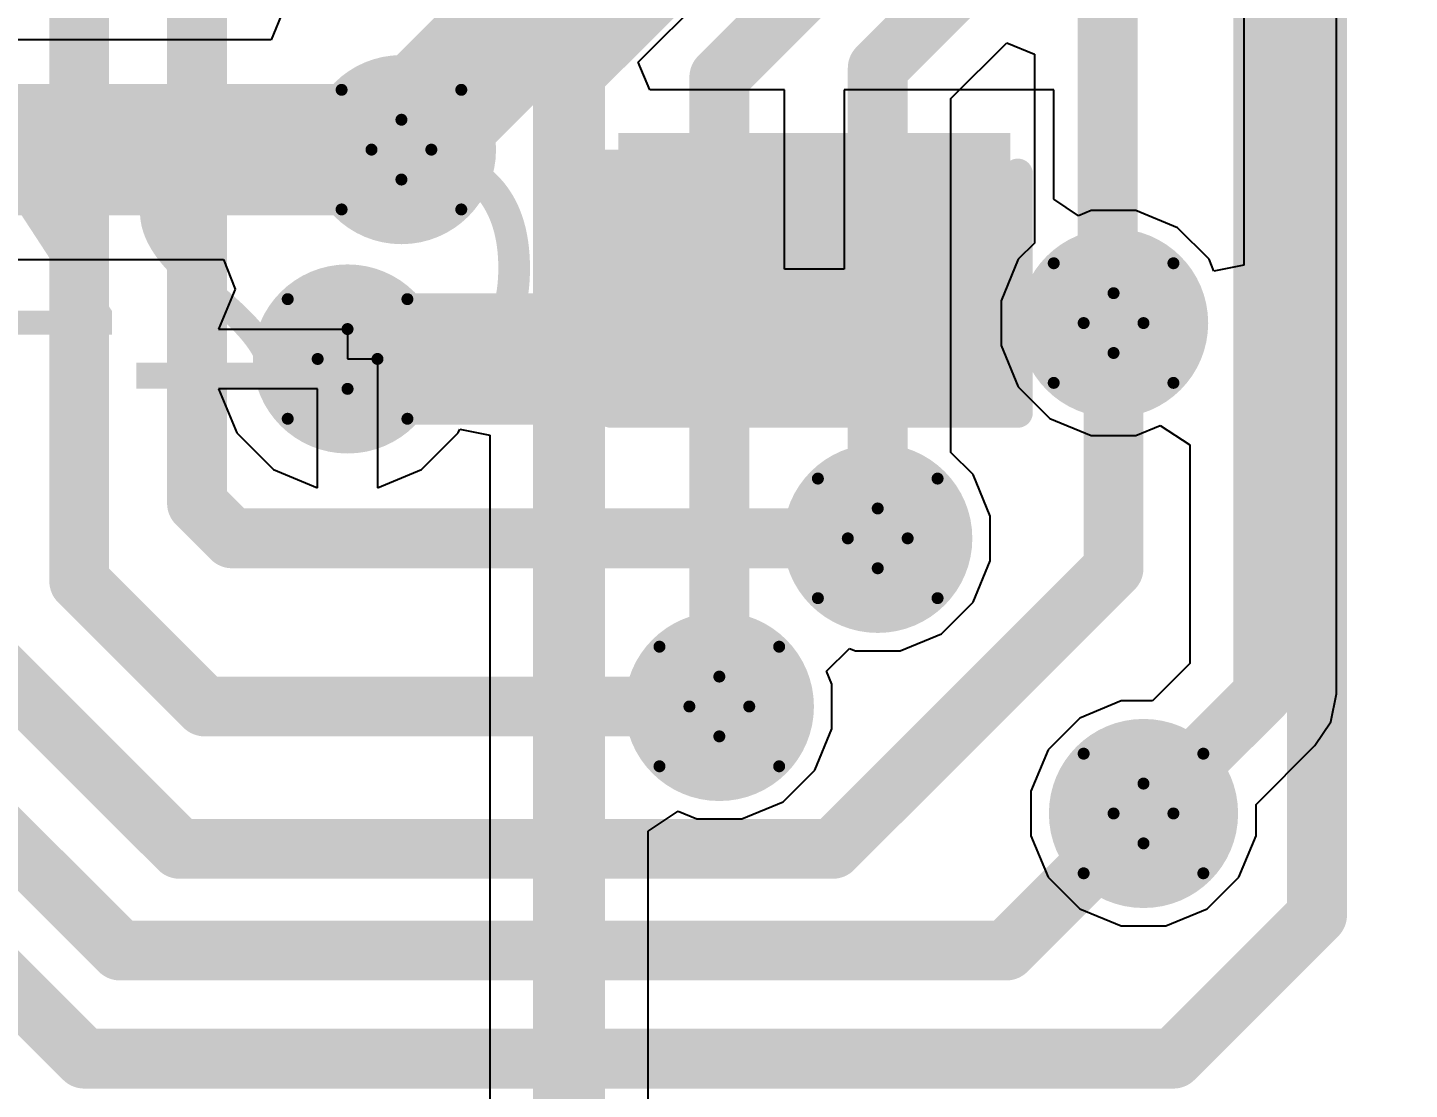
# Model space of a CAD drawing. Header units: inches. Extents: x -48 to 200, y -49 to 27.
# Drawn here: x 2.5975 to 2.8284, y 0.4799 to 0.6574 of the extents above; entities that cross this region are included whole.
import ezdxf

# ---------------------------------------------------------------- set-up
doc = ezdxf.new("R2010")
doc.units = ezdxf.units.IN
doc.header["$MEASUREMENT"] = 0
for name, color, linetype in [('Bottom Layer', 5, 'Continuous'), ('Bottom Overlay', 54, 'Continuous'), ('Bottom Paste', 16, 'Continuous'), ('Bottom Solder', 6, 'Continuous'), ('Drill Drawing', 1, 'Continuous'), ('Top Layer', 1, 'Continuous'), ('Top Solder', 216, 'Continuous'), ('Via Holes', 16, 'Continuous')]:
    doc.layers.add(name, color=color, linetype=linetype)
doc.styles.add('Arial', font='', dxfattribs={"height": 0.2})
doc.styles.get('Arial').set_extended_font_data('Arial')

# ---------------------------------------------------------------- blocks, each defined once
blk = doc.blocks.new('CAP_0805_B_54')
at = {"layer": 'Bottom Layer'}
for points in [[(-0.06, 0.03), (-0.02, 0.03), (-0.02, -0.03), (-0.06, -0.03)], [(0.02, 0.03), (0.06, 0.03), (0.06, -0.03), (0.02, -0.03)]]:
    blk.add_hatch(color=5, dxfattribs=at).paths.add_polyline_path(points)
at = {"layer": 'Bottom Paste'}
for points in [[(-0.06, 0.03), (-0.02, 0.03), (-0.02, -0.03), (-0.06, -0.03)], [(0.02, 0.03), (0.06, 0.03), (0.06, -0.03), (0.02, -0.03)]]:
    blk.add_hatch(color=16, dxfattribs=at).paths.add_polyline_path(points)
at = {"layer": 'Bottom Solder'}
for points in [[(-0.06276, 0.03276), (-0.01724, 0.03276), (-0.01724, -0.03276), (-0.06276, -0.03276)], [(0.01724, 0.03276), (0.06276, 0.03276), (0.06276, -0.03276), (0.01724, -0.03276)]]:
    blk.add_hatch(color=6, dxfattribs=at).paths.add_polyline_path(points)
at = {"layer": 'Bottom Overlay'}
for points in [[(-0.064, 0.034, 0.005, 0.005, 0), (-0.024, 0.034, 0.005, 0.005, 0)], [(-0.064, 0.034, 0.005, 0.005, 0), (-0.064, -0.034, 0.005, 0.005, 0)], [(0.024, 0.034, 0.005, 0.005, 0), (0.064, 0.034, 0.005, 0.005, 0)], [(0.064, 0.034, 0.005, 0.005, 0), (0.064, -0.034, 0.005, 0.005, 0)], [(-0.064, -0.034, 0.005, 0.005, 0), (-0.024, -0.034, 0.005, 0.005, 0)], [(0.024, -0.034, 0.005, 0.005, 0), (0.064, -0.034, 0.005, 0.005, 0)]]:
    blk.add_lwpolyline(points, format="xyseb", dxfattribs=at)
for points in [[(-0.06525, 0.034, 0.0025, 0.0025, 1), (-0.06275, 0.034, 0.0025, 0.0025, 1)], [(-0.06525, 0.034, 0.0025, 0.0025, 1), (-0.06275, 0.034, 0.0025, 0.0025, 1)], [(-0.02525, 0.034, 0.0025, 0.0025, 1), (-0.02275, 0.034, 0.0025, 0.0025, 1)], [(0.02275, 0.034, 0.0025, 0.0025, 1), (0.02525, 0.034, 0.0025, 0.0025, 1)], [(0.06275, 0.034, 0.0025, 0.0025, 1), (0.06525, 0.034, 0.0025, 0.0025, 1)], [(0.06275, 0.034, 0.0025, 0.0025, 1), (0.06525, 0.034, 0.0025, 0.0025, 1)], [(-0.06525, -0.034, 0.0025, 0.0025, 1), (-0.06275, -0.034, 0.0025, 0.0025, 1)], [(-0.06525, -0.034, 0.0025, 0.0025, 1), (-0.06275, -0.034, 0.0025, 0.0025, 1)], [(-0.02525, -0.034, 0.0025, 0.0025, 1), (-0.02275, -0.034, 0.0025, 0.0025, 1)], [(0.02275, -0.034, 0.0025, 0.0025, 1), (0.02525, -0.034, 0.0025, 0.0025, 1)], [(0.06275, -0.034, 0.0025, 0.0025, 1), (0.06525, -0.034, 0.0025, 0.0025, 1)], [(0.06275, -0.034, 0.0025, 0.0025, 1), (0.06525, -0.034, 0.0025, 0.0025, 1)]]:
    blk.add_lwpolyline(points, format="xyseb", close=True, dxfattribs=at)

msp = doc.modelspace()

# ---------------------------------------------------------------- hatches: boundary and pattern name
at = {"layer": 'Bottom Layer'}
h = msp.add_hatch(color=5, dxfattribs=at)
edge = h.paths.add_edge_path()
edge.add_arc((2.66, 0.637), 0.01181, 0, 360)
msp.add_hatch(color=5, dxfattribs=at).paths.add_polyline_path([(2.689, 0.591), (2.75, 0.591), (2.75, 0.637), (2.689, 0.637)])
h = msp.add_hatch(color=5, dxfattribs=at)
edge = h.paths.add_edge_path()
edge.add_arc((2.779, 0.608), 0.01181, 0, 360)
h = msp.add_hatch(color=5, dxfattribs=at)
edge = h.paths.add_edge_path()
edge.add_arc((2.651, 0.602), 0.01181, 0, 360)
h = msp.add_hatch(color=5, dxfattribs=at)
edge = h.paths.add_edge_path()
edge.add_arc((2.73959, 0.572), 0.01181, 0, 360)
h = msp.add_hatch(color=5, dxfattribs=at)
edge = h.paths.add_edge_path()
edge.add_arc((2.71312, 0.54389), 0.01181, 0, 360)
h = msp.add_hatch(color=5, dxfattribs=at)
edge = h.paths.add_edge_path()
edge.add_arc((2.784, 0.526), 0.01181, 0, 360)
at = {"layer": 'Bottom Solder'}
h = msp.add_hatch(color=6, dxfattribs=at)
edge = h.paths.add_edge_path()
edge.add_arc((2.66, 0.637), 0.01581, 0, 360)
h = msp.add_hatch(color=6, dxfattribs=at)
edge = h.paths.add_edge_path()
edge.add_arc((2.779, 0.608), 0.01581, 0, 360)
h = msp.add_hatch(color=6, dxfattribs=at)
edge = h.paths.add_edge_path()
edge.add_arc((2.651, 0.602), 0.01581, 0, 360)
h = msp.add_hatch(color=6, dxfattribs=at)
edge = h.paths.add_edge_path()
edge.add_arc((2.73959, 0.572), 0.01581, 0, 360)
h = msp.add_hatch(color=6, dxfattribs=at)
edge = h.paths.add_edge_path()
edge.add_arc((2.71312, 0.54389), 0.01581, 0, 360)
h = msp.add_hatch(color=6, dxfattribs=at)
edge = h.paths.add_edge_path()
edge.add_arc((2.784, 0.526), 0.01581, 0, 360)
at = {"layer": 'Top Layer'}
h = msp.add_hatch(color=1, dxfattribs=at)
edge = h.paths.add_edge_path()
edge.add_arc((2.66, 0.637), 0.01181, 0, 360)
h = msp.add_hatch(color=1, dxfattribs=at)
edge = h.paths.add_edge_path()
edge.add_arc((2.779, 0.608), 0.01181, 0, 360)
h = msp.add_hatch(color=1, dxfattribs=at)
edge = h.paths.add_edge_path()
edge.add_arc((2.651, 0.602), 0.01181, 0, 360)
h = msp.add_hatch(color=1, dxfattribs=at)
edge = h.paths.add_edge_path()
edge.add_arc((2.73959, 0.572), 0.01181, 0, 360)
h = msp.add_hatch(color=1, dxfattribs=at)
edge = h.paths.add_edge_path()
edge.add_arc((2.71312, 0.54389), 0.01181, 0, 360)
h = msp.add_hatch(color=1, dxfattribs=at)
edge = h.paths.add_edge_path()
edge.add_arc((2.784, 0.526), 0.01181, 0, 360)
at = {"layer": 'Top Solder'}
h = msp.add_hatch(color=216, dxfattribs=at)
edge = h.paths.add_edge_path()
edge.add_arc((2.66, 0.637), 0.01581, 0, 360)
h = msp.add_hatch(color=216, dxfattribs=at)
edge = h.paths.add_edge_path()
edge.add_arc((2.779, 0.608), 0.01581, 0, 360)
h = msp.add_hatch(color=216, dxfattribs=at)
edge = h.paths.add_edge_path()
edge.add_arc((2.651, 0.602), 0.01581, 0, 360)
h = msp.add_hatch(color=216, dxfattribs=at)
edge = h.paths.add_edge_path()
edge.add_arc((2.73959, 0.572), 0.01581, 0, 360)
h = msp.add_hatch(color=216, dxfattribs=at)
edge = h.paths.add_edge_path()
edge.add_arc((2.71312, 0.54389), 0.01581, 0, 360)
h = msp.add_hatch(color=216, dxfattribs=at)
edge = h.paths.add_edge_path()
edge.add_arc((2.784, 0.526), 0.01581, 0, 360)
at = {"layer": 'Via Holes'}
h = msp.add_hatch(color=7, dxfattribs=at)
edge = h.paths.add_edge_path()
edge.add_arc((2.66, 0.637), 0.00591, 0, 360)
h = msp.add_hatch(color=7, dxfattribs=at)
edge = h.paths.add_edge_path()
edge.add_arc((2.779, 0.608), 0.00591, 0, 360)
h = msp.add_hatch(color=7, dxfattribs=at)
edge = h.paths.add_edge_path()
edge.add_arc((2.651, 0.602), 0.00591, 0, 360)
h = msp.add_hatch(color=7, dxfattribs=at)
edge = h.paths.add_edge_path()
edge.add_arc((2.73959, 0.572), 0.00591, 0, 360)
h = msp.add_hatch(color=7, dxfattribs=at)
edge = h.paths.add_edge_path()
edge.add_arc((2.71312, 0.54389), 0.00591, 0, 360)
h = msp.add_hatch(color=7, dxfattribs=at)
edge = h.paths.add_edge_path()
edge.add_arc((2.784, 0.526), 0.00591, 0, 360)

# ---------------------------------------------------------------- linework, layer by layer
at = {"layer": 'Bottom Layer'}
for p, q in [((2.80076, 0.984), (2.80076, 0.61768)), ((2.69957, 0.65162), (2.71082, 0.66286)), ((2.70149, 0.647), (2.69957, 0.65162)), ((2.724, 0.647), (2.70149, 0.647)), ((2.724, 0.617), (2.724, 0.647)), ((2.769, 0.647), (2.734, 0.647)), ((2.734, 0.647), (2.734, 0.617)), ((2.769, 0.62872), (2.769, 0.647)), ((2.77316, 0.62594), (2.769, 0.62872)), ((2.77526, 0.62681), (2.77316, 0.62594)), ((2.78274, 0.62681), (2.77526, 0.62681)), ((2.78966, 0.62395), (2.78274, 0.62681)), ((2.79495, 0.61866), (2.78966, 0.62395)), ((2.734, 0.617), (2.724, 0.617)), ((2.79576, 0.61668), (2.79495, 0.61866)), ((2.80076, 0.61768), (2.79576, 0.61668))]:
    msp.add_line(p, q, dxfattribs=at)
for points in [[(2.813, 0.509, 0.01, 0.01, 0), (2.813, 0.984, 0.01, 0.01, 0)], [(2.60616, 0.56484, 0.01, 0.01, 0), (2.60616, 0.74704, 0.01, 0.01, 0)], [(2.62584, 0.57786, 0.01, 0.01, 0), (2.62584, 0.74704, 0.01, 0.01, 0)], [(2.66031, 0.63831, 0.022, 0.022, 0), (2.719, 0.697, 0.022, 0.022, 0)], [(2.66031, 0.63731, 0.022, 0.022, 0), (2.66031, 0.63831, 0.022, 0.022, 0)], [(2.66, 0.637, 0.022, 0.022, 0), (2.66031, 0.63731, 0.022, 0.022, 0)], [(2.694, 0.602, 0.022, 0.022, 0), (2.709, 0.617, 0.022, 0.022, 0)], [(2.709, 0.617, 0.022, 0.022, 0), (2.719, 0.617, 0.022, 0.022, 0)], [(2.65175, 0.602, 0.022, 0.022, 0), (2.694, 0.602, 0.022, 0.022, 0)], [(2.779, 0.567, 0.01, 0.01, 0), (2.779, 0.608, 0.01, 0.01, 0)], [(2.62584, 0.57786, 0.01, 0.01, 0), (2.6317, 0.572, 0.01, 0.01, 0)], [(2.6317, 0.572, 0.01, 0.01, 0), (2.73959, 0.572, 0.01, 0.01, 0)], [(2.73208, 0.52008, 0.01, 0.01, 0), (2.779, 0.567, 0.01, 0.01, 0)], [(2.60616, 0.56484, 0.01, 0.01, 0), (2.62711, 0.54389, 0.01, 0.01, 0)], [(2.58647, 0.55653, 0.01, 0.01, 0), (2.62292, 0.52008, 0.01, 0.01, 0)], [(2.56667, 0.54937, 0.01, 0.01, 0), (2.61297, 0.50308, 0.01, 0.01, 0)], [(2.548, 0.544, 0.01, 0.01, 0), (2.607, 0.485, 0.01, 0.01, 0)], [(2.62711, 0.54389, 0.01, 0.01, 0), (2.71312, 0.54389, 0.01, 0.01, 0)], [(2.76108, 0.50308, 0.01, 0.01, 0), (2.784, 0.526, 0.01, 0.01, 0)], [(2.62292, 0.52008, 0.01, 0.01, 0), (2.73208, 0.52008, 0.01, 0.01, 0)], [(2.789, 0.485, 0.01, 0.01, 0), (2.813, 0.509, 0.01, 0.01, 0)], [(2.61297, 0.50308, 0.01, 0.01, 0), (2.76108, 0.50308, 0.01, 0.01, 0)], [(2.607, 0.485, 0.01, 0.01, 0), (2.789, 0.485, 0.01, 0.01, 0)]]:
    msp.add_lwpolyline(points, format="xyseb", dxfattribs=at)
for points in [[(2.65481, 0.63831, 0.011, 0.011, 1), (2.66581, 0.63831, 0.011, 0.011, 1)], [(2.65481, 0.63831, 0.011, 0.011, 1), (2.66581, 0.63831, 0.011, 0.011, 1)], [(2.6545, 0.637, 0.011, 0.011, 1), (2.6655, 0.637, 0.011, 0.011, 1)], [(2.65481, 0.63731, 0.011, 0.011, 1), (2.66581, 0.63731, 0.011, 0.011, 1)], [(2.65481, 0.63731, 0.011, 0.011, 1), (2.66581, 0.63731, 0.011, 0.011, 1)], [(2.7035, 0.617, 0.011, 0.011, 1), (2.7145, 0.617, 0.011, 0.011, 1)], [(2.7035, 0.617, 0.011, 0.011, 1), (2.7145, 0.617, 0.011, 0.011, 1)], [(2.7135, 0.617, 0.011, 0.011, 1), (2.7245, 0.617, 0.011, 0.011, 1)], [(2.64625, 0.602, 0.011, 0.011, 1), (2.65725, 0.602, 0.011, 0.011, 1)], [(2.6885, 0.602, 0.011, 0.011, 1), (2.6995, 0.602, 0.011, 0.011, 1)], [(2.6885, 0.602, 0.011, 0.011, 1), (2.6995, 0.602, 0.011, 0.011, 1)], [(2.7765, 0.608, 0.005, 0.005, 1), (2.7815, 0.608, 0.005, 0.005, 1)], [(2.62334, 0.57786, 0.005, 0.005, 1), (2.62834, 0.57786, 0.005, 0.005, 1)], [(2.62334, 0.57786, 0.005, 0.005, 1), (2.62834, 0.57786, 0.005, 0.005, 1)], [(2.6292, 0.572, 0.005, 0.005, 1), (2.6342, 0.572, 0.005, 0.005, 1)], [(2.6292, 0.572, 0.005, 0.005, 1), (2.6342, 0.572, 0.005, 0.005, 1)], [(2.73709, 0.572, 0.005, 0.005, 1), (2.74209, 0.572, 0.005, 0.005, 1)], [(2.7765, 0.567, 0.005, 0.005, 1), (2.7815, 0.567, 0.005, 0.005, 1)], [(2.7765, 0.567, 0.005, 0.005, 1), (2.7815, 0.567, 0.005, 0.005, 1)], [(2.60366, 0.56484, 0.005, 0.005, 1), (2.60866, 0.56484, 0.005, 0.005, 1)], [(2.60366, 0.56484, 0.005, 0.005, 1), (2.60866, 0.56484, 0.005, 0.005, 1)], [(2.62461, 0.54389, 0.005, 0.005, 1), (2.62961, 0.54389, 0.005, 0.005, 1)], [(2.62461, 0.54389, 0.005, 0.005, 1), (2.62961, 0.54389, 0.005, 0.005, 1)], [(2.71062, 0.54389, 0.005, 0.005, 1), (2.71562, 0.54389, 0.005, 0.005, 1)], [(2.7815, 0.526, 0.005, 0.005, 1), (2.7865, 0.526, 0.005, 0.005, 1)], [(2.62042, 0.52008, 0.005, 0.005, 1), (2.62542, 0.52008, 0.005, 0.005, 1)], [(2.62042, 0.52008, 0.005, 0.005, 1), (2.62542, 0.52008, 0.005, 0.005, 1)], [(2.72958, 0.52008, 0.005, 0.005, 1), (2.73458, 0.52008, 0.005, 0.005, 1)], [(2.72958, 0.52008, 0.005, 0.005, 1), (2.73458, 0.52008, 0.005, 0.005, 1)], [(2.8105, 0.509, 0.005, 0.005, 1), (2.8155, 0.509, 0.005, 0.005, 1)], [(2.8105, 0.509, 0.005, 0.005, 1), (2.8155, 0.509, 0.005, 0.005, 1)], [(2.61047, 0.50308, 0.005, 0.005, 1), (2.61547, 0.50308, 0.005, 0.005, 1)], [(2.61047, 0.50308, 0.005, 0.005, 1), (2.61547, 0.50308, 0.005, 0.005, 1)], [(2.75858, 0.50308, 0.005, 0.005, 1), (2.76358, 0.50308, 0.005, 0.005, 1)], [(2.75858, 0.50308, 0.005, 0.005, 1), (2.76358, 0.50308, 0.005, 0.005, 1)], [(2.6045, 0.485, 0.005, 0.005, 1), (2.6095, 0.485, 0.005, 0.005, 1)], [(2.6045, 0.485, 0.005, 0.005, 1), (2.6095, 0.485, 0.005, 0.005, 1)], [(2.7865, 0.485, 0.005, 0.005, 1), (2.7915, 0.485, 0.005, 0.005, 1)], [(2.7865, 0.485, 0.005, 0.005, 1), (2.7915, 0.485, 0.005, 0.005, 1)]]:
    msp.add_lwpolyline(points, format="xyseb", close=True, dxfattribs=at)
at = {"layer": 'Drill Drawing'}
for points in [[(2.65, 0.647, 0.002, 0.002, 0), (2.66, 0.642, 0.002, 0.002, 0)], [(2.65, 0.647, 0.002, 0.002, 0), (2.655, 0.637, 0.002, 0.002, 0)], [(2.66, 0.642, 0.002, 0.002, 0), (2.67, 0.647, 0.002, 0.002, 0)], [(2.665, 0.637, 0.002, 0.002, 0), (2.67, 0.647, 0.002, 0.002, 0)], [(2.65, 0.627, 0.002, 0.002, 0), (2.655, 0.637, 0.002, 0.002, 0)], [(2.665, 0.637, 0.002, 0.002, 0), (2.67, 0.627, 0.002, 0.002, 0)], [(2.65, 0.627, 0.002, 0.002, 0), (2.66, 0.632, 0.002, 0.002, 0)], [(2.66, 0.632, 0.002, 0.002, 0), (2.67, 0.627, 0.002, 0.002, 0)], [(2.769, 0.618, 0.002, 0.002, 0), (2.779, 0.613, 0.002, 0.002, 0)], [(2.769, 0.618, 0.002, 0.002, 0), (2.774, 0.608, 0.002, 0.002, 0)], [(2.779, 0.613, 0.002, 0.002, 0), (2.789, 0.618, 0.002, 0.002, 0)], [(2.784, 0.608, 0.002, 0.002, 0), (2.789, 0.618, 0.002, 0.002, 0)], [(2.641, 0.612, 0.002, 0.002, 0), (2.651, 0.607, 0.002, 0.002, 0)], [(2.641, 0.612, 0.002, 0.002, 0), (2.646, 0.602, 0.002, 0.002, 0)], [(2.651, 0.607, 0.002, 0.002, 0), (2.661, 0.612, 0.002, 0.002, 0)], [(2.656, 0.602, 0.002, 0.002, 0), (2.661, 0.612, 0.002, 0.002, 0)], [(2.769, 0.598, 0.002, 0.002, 0), (2.774, 0.608, 0.002, 0.002, 0)], [(2.784, 0.608, 0.002, 0.002, 0), (2.789, 0.598, 0.002, 0.002, 0)], [(2.641, 0.592, 0.002, 0.002, 0), (2.646, 0.602, 0.002, 0.002, 0)], [(2.656, 0.602, 0.002, 0.002, 0), (2.661, 0.592, 0.002, 0.002, 0)], [(2.769, 0.598, 0.002, 0.002, 0), (2.779, 0.603, 0.002, 0.002, 0)], [(2.779, 0.603, 0.002, 0.002, 0), (2.789, 0.598, 0.002, 0.002, 0)], [(2.641, 0.592, 0.002, 0.002, 0), (2.651, 0.597, 0.002, 0.002, 0)], [(2.651, 0.597, 0.002, 0.002, 0), (2.661, 0.592, 0.002, 0.002, 0)], [(2.72959, 0.582, 0.002, 0.002, 0), (2.73959, 0.577, 0.002, 0.002, 0)], [(2.72959, 0.582, 0.002, 0.002, 0), (2.73459, 0.572, 0.002, 0.002, 0)], [(2.73959, 0.577, 0.002, 0.002, 0), (2.74959, 0.582, 0.002, 0.002, 0)], [(2.74459, 0.572, 0.002, 0.002, 0), (2.74959, 0.582, 0.002, 0.002, 0)], [(2.72959, 0.562, 0.002, 0.002, 0), (2.73459, 0.572, 0.002, 0.002, 0)], [(2.74459, 0.572, 0.002, 0.002, 0), (2.74959, 0.562, 0.002, 0.002, 0)], [(2.72959, 0.562, 0.002, 0.002, 0), (2.73959, 0.567, 0.002, 0.002, 0)], [(2.73959, 0.567, 0.002, 0.002, 0), (2.74959, 0.562, 0.002, 0.002, 0)], [(2.70312, 0.55389, 0.002, 0.002, 0), (2.71312, 0.54889, 0.002, 0.002, 0)], [(2.70312, 0.55389, 0.002, 0.002, 0), (2.70812, 0.54389, 0.002, 0.002, 0)], [(2.71312, 0.54889, 0.002, 0.002, 0), (2.72312, 0.55389, 0.002, 0.002, 0)], [(2.71812, 0.54389, 0.002, 0.002, 0), (2.72312, 0.55389, 0.002, 0.002, 0)], [(2.70312, 0.53389, 0.002, 0.002, 0), (2.70812, 0.54389, 0.002, 0.002, 0)], [(2.71812, 0.54389, 0.002, 0.002, 0), (2.72312, 0.53389, 0.002, 0.002, 0)], [(2.70312, 0.53389, 0.002, 0.002, 0), (2.71312, 0.53889, 0.002, 0.002, 0)], [(2.71312, 0.53889, 0.002, 0.002, 0), (2.72312, 0.53389, 0.002, 0.002, 0)], [(2.774, 0.536, 0.002, 0.002, 0), (2.784, 0.531, 0.002, 0.002, 0)], [(2.774, 0.536, 0.002, 0.002, 0), (2.779, 0.526, 0.002, 0.002, 0)], [(2.784, 0.531, 0.002, 0.002, 0), (2.794, 0.536, 0.002, 0.002, 0)], [(2.789, 0.526, 0.002, 0.002, 0), (2.794, 0.536, 0.002, 0.002, 0)], [(2.774, 0.516, 0.002, 0.002, 0), (2.779, 0.526, 0.002, 0.002, 0)], [(2.789, 0.526, 0.002, 0.002, 0), (2.794, 0.516, 0.002, 0.002, 0)], [(2.774, 0.516, 0.002, 0.002, 0), (2.784, 0.521, 0.002, 0.002, 0)], [(2.784, 0.521, 0.002, 0.002, 0), (2.794, 0.516, 0.002, 0.002, 0)]]:
    msp.add_lwpolyline(points, format="xyseb", dxfattribs=at)
for points in [[(2.6495, 0.647, 0.001, 0.001, 1), (2.6505, 0.647, 0.001, 0.001, 1)], [(2.6495, 0.647, 0.001, 0.001, 1), (2.6505, 0.647, 0.001, 0.001, 1)], [(2.6695, 0.647, 0.001, 0.001, 1), (2.6705, 0.647, 0.001, 0.001, 1)], [(2.6695, 0.647, 0.001, 0.001, 1), (2.6705, 0.647, 0.001, 0.001, 1)], [(2.6595, 0.642, 0.001, 0.001, 1), (2.6605, 0.642, 0.001, 0.001, 1)], [(2.6595, 0.642, 0.001, 0.001, 1), (2.6605, 0.642, 0.001, 0.001, 1)], [(2.6545, 0.637, 0.001, 0.001, 1), (2.6555, 0.637, 0.001, 0.001, 1)], [(2.6545, 0.637, 0.001, 0.001, 1), (2.6555, 0.637, 0.001, 0.001, 1)], [(2.6645, 0.637, 0.001, 0.001, 1), (2.6655, 0.637, 0.001, 0.001, 1)], [(2.6645, 0.637, 0.001, 0.001, 1), (2.6655, 0.637, 0.001, 0.001, 1)], [(2.6595, 0.632, 0.001, 0.001, 1), (2.6605, 0.632, 0.001, 0.001, 1)], [(2.6595, 0.632, 0.001, 0.001, 1), (2.6605, 0.632, 0.001, 0.001, 1)], [(2.6495, 0.627, 0.001, 0.001, 1), (2.6505, 0.627, 0.001, 0.001, 1)], [(2.6495, 0.627, 0.001, 0.001, 1), (2.6505, 0.627, 0.001, 0.001, 1)], [(2.6695, 0.627, 0.001, 0.001, 1), (2.6705, 0.627, 0.001, 0.001, 1)], [(2.6695, 0.627, 0.001, 0.001, 1), (2.6705, 0.627, 0.001, 0.001, 1)], [(2.7685, 0.618, 0.001, 0.001, 1), (2.7695, 0.618, 0.001, 0.001, 1)], [(2.7685, 0.618, 0.001, 0.001, 1), (2.7695, 0.618, 0.001, 0.001, 1)], [(2.7885, 0.618, 0.001, 0.001, 1), (2.7895, 0.618, 0.001, 0.001, 1)], [(2.7885, 0.618, 0.001, 0.001, 1), (2.7895, 0.618, 0.001, 0.001, 1)], [(2.6405, 0.612, 0.001, 0.001, 1), (2.6415, 0.612, 0.001, 0.001, 1)], [(2.6405, 0.612, 0.001, 0.001, 1), (2.6415, 0.612, 0.001, 0.001, 1)], [(2.6605, 0.612, 0.001, 0.001, 1), (2.6615, 0.612, 0.001, 0.001, 1)], [(2.6605, 0.612, 0.001, 0.001, 1), (2.6615, 0.612, 0.001, 0.001, 1)], [(2.7785, 0.613, 0.001, 0.001, 1), (2.7795, 0.613, 0.001, 0.001, 1)], [(2.7785, 0.613, 0.001, 0.001, 1), (2.7795, 0.613, 0.001, 0.001, 1)], [(2.6505, 0.607, 0.001, 0.001, 1), (2.6515, 0.607, 0.001, 0.001, 1)], [(2.6505, 0.607, 0.001, 0.001, 1), (2.6515, 0.607, 0.001, 0.001, 1)], [(2.7735, 0.608, 0.001, 0.001, 1), (2.7745, 0.608, 0.001, 0.001, 1)], [(2.7735, 0.608, 0.001, 0.001, 1), (2.7745, 0.608, 0.001, 0.001, 1)], [(2.7835, 0.608, 0.001, 0.001, 1), (2.7845, 0.608, 0.001, 0.001, 1)], [(2.7835, 0.608, 0.001, 0.001, 1), (2.7845, 0.608, 0.001, 0.001, 1)], [(2.6455, 0.602, 0.001, 0.001, 1), (2.6465, 0.602, 0.001, 0.001, 1)], [(2.6455, 0.602, 0.001, 0.001, 1), (2.6465, 0.602, 0.001, 0.001, 1)], [(2.6555, 0.602, 0.001, 0.001, 1), (2.6565, 0.602, 0.001, 0.001, 1)], [(2.6555, 0.602, 0.001, 0.001, 1), (2.6565, 0.602, 0.001, 0.001, 1)], [(2.7785, 0.603, 0.001, 0.001, 1), (2.7795, 0.603, 0.001, 0.001, 1)], [(2.7785, 0.603, 0.001, 0.001, 1), (2.7795, 0.603, 0.001, 0.001, 1)], [(2.6505, 0.597, 0.001, 0.001, 1), (2.6515, 0.597, 0.001, 0.001, 1)], [(2.6505, 0.597, 0.001, 0.001, 1), (2.6515, 0.597, 0.001, 0.001, 1)], [(2.7685, 0.598, 0.001, 0.001, 1), (2.7695, 0.598, 0.001, 0.001, 1)], [(2.7685, 0.598, 0.001, 0.001, 1), (2.7695, 0.598, 0.001, 0.001, 1)], [(2.7885, 0.598, 0.001, 0.001, 1), (2.7895, 0.598, 0.001, 0.001, 1)], [(2.7885, 0.598, 0.001, 0.001, 1), (2.7895, 0.598, 0.001, 0.001, 1)], [(2.6405, 0.592, 0.001, 0.001, 1), (2.6415, 0.592, 0.001, 0.001, 1)], [(2.6405, 0.592, 0.001, 0.001, 1), (2.6415, 0.592, 0.001, 0.001, 1)], [(2.6605, 0.592, 0.001, 0.001, 1), (2.6615, 0.592, 0.001, 0.001, 1)], [(2.6605, 0.592, 0.001, 0.001, 1), (2.6615, 0.592, 0.001, 0.001, 1)], [(2.72909, 0.582, 0.001, 0.001, 1), (2.73009, 0.582, 0.001, 0.001, 1)], [(2.72909, 0.582, 0.001, 0.001, 1), (2.73009, 0.582, 0.001, 0.001, 1)], [(2.74909, 0.582, 0.001, 0.001, 1), (2.75009, 0.582, 0.001, 0.001, 1)], [(2.74909, 0.582, 0.001, 0.001, 1), (2.75009, 0.582, 0.001, 0.001, 1)], [(2.73909, 0.577, 0.001, 0.001, 1), (2.74009, 0.577, 0.001, 0.001, 1)], [(2.73909, 0.577, 0.001, 0.001, 1), (2.74009, 0.577, 0.001, 0.001, 1)], [(2.73409, 0.572, 0.001, 0.001, 1), (2.73509, 0.572, 0.001, 0.001, 1)], [(2.73409, 0.572, 0.001, 0.001, 1), (2.73509, 0.572, 0.001, 0.001, 1)], [(2.74409, 0.572, 0.001, 0.001, 1), (2.74509, 0.572, 0.001, 0.001, 1)], [(2.74409, 0.572, 0.001, 0.001, 1), (2.74509, 0.572, 0.001, 0.001, 1)], [(2.73909, 0.567, 0.001, 0.001, 1), (2.74009, 0.567, 0.001, 0.001, 1)], [(2.73909, 0.567, 0.001, 0.001, 1), (2.74009, 0.567, 0.001, 0.001, 1)], [(2.72909, 0.562, 0.001, 0.001, 1), (2.73009, 0.562, 0.001, 0.001, 1)], [(2.72909, 0.562, 0.001, 0.001, 1), (2.73009, 0.562, 0.001, 0.001, 1)], [(2.74909, 0.562, 0.001, 0.001, 1), (2.75009, 0.562, 0.001, 0.001, 1)], [(2.74909, 0.562, 0.001, 0.001, 1), (2.75009, 0.562, 0.001, 0.001, 1)], [(2.70262, 0.55389, 0.001, 0.001, 1), (2.70362, 0.55389, 0.001, 0.001, 1)], [(2.70262, 0.55389, 0.001, 0.001, 1), (2.70362, 0.55389, 0.001, 0.001, 1)], [(2.72262, 0.55389, 0.001, 0.001, 1), (2.72362, 0.55389, 0.001, 0.001, 1)], [(2.72262, 0.55389, 0.001, 0.001, 1), (2.72362, 0.55389, 0.001, 0.001, 1)], [(2.71262, 0.54889, 0.001, 0.001, 1), (2.71362, 0.54889, 0.001, 0.001, 1)], [(2.71262, 0.54889, 0.001, 0.001, 1), (2.71362, 0.54889, 0.001, 0.001, 1)], [(2.70762, 0.54389, 0.001, 0.001, 1), (2.70862, 0.54389, 0.001, 0.001, 1)], [(2.70762, 0.54389, 0.001, 0.001, 1), (2.70862, 0.54389, 0.001, 0.001, 1)], [(2.71762, 0.54389, 0.001, 0.001, 1), (2.71862, 0.54389, 0.001, 0.001, 1)], [(2.71762, 0.54389, 0.001, 0.001, 1), (2.71862, 0.54389, 0.001, 0.001, 1)], [(2.71262, 0.53889, 0.001, 0.001, 1), (2.71362, 0.53889, 0.001, 0.001, 1)], [(2.71262, 0.53889, 0.001, 0.001, 1), (2.71362, 0.53889, 0.001, 0.001, 1)], [(2.7735, 0.536, 0.001, 0.001, 1), (2.7745, 0.536, 0.001, 0.001, 1)], [(2.7735, 0.536, 0.001, 0.001, 1), (2.7745, 0.536, 0.001, 0.001, 1)], [(2.7935, 0.536, 0.001, 0.001, 1), (2.7945, 0.536, 0.001, 0.001, 1)], [(2.7935, 0.536, 0.001, 0.001, 1), (2.7945, 0.536, 0.001, 0.001, 1)], [(2.70262, 0.53389, 0.001, 0.001, 1), (2.70362, 0.53389, 0.001, 0.001, 1)], [(2.70262, 0.53389, 0.001, 0.001, 1), (2.70362, 0.53389, 0.001, 0.001, 1)], [(2.72262, 0.53389, 0.001, 0.001, 1), (2.72362, 0.53389, 0.001, 0.001, 1)], [(2.72262, 0.53389, 0.001, 0.001, 1), (2.72362, 0.53389, 0.001, 0.001, 1)], [(2.7835, 0.531, 0.001, 0.001, 1), (2.7845, 0.531, 0.001, 0.001, 1)], [(2.7835, 0.531, 0.001, 0.001, 1), (2.7845, 0.531, 0.001, 0.001, 1)], [(2.7785, 0.526, 0.001, 0.001, 1), (2.7795, 0.526, 0.001, 0.001, 1)], [(2.7785, 0.526, 0.001, 0.001, 1), (2.7795, 0.526, 0.001, 0.001, 1)], [(2.7885, 0.526, 0.001, 0.001, 1), (2.7895, 0.526, 0.001, 0.001, 1)], [(2.7885, 0.526, 0.001, 0.001, 1), (2.7895, 0.526, 0.001, 0.001, 1)], [(2.7835, 0.521, 0.001, 0.001, 1), (2.7845, 0.521, 0.001, 0.001, 1)], [(2.7835, 0.521, 0.001, 0.001, 1), (2.7845, 0.521, 0.001, 0.001, 1)], [(2.7735, 0.516, 0.001, 0.001, 1), (2.7745, 0.516, 0.001, 0.001, 1)], [(2.7735, 0.516, 0.001, 0.001, 1), (2.7745, 0.516, 0.001, 0.001, 1)], [(2.7935, 0.516, 0.001, 0.001, 1), (2.7945, 0.516, 0.001, 0.001, 1)], [(2.7935, 0.516, 0.001, 0.001, 1), (2.7945, 0.516, 0.001, 0.001, 1)]]:
    msp.add_lwpolyline(points, format="xyseb", close=True, dxfattribs=at)
at = {"layer": 'Top Layer'}
for p, q in [((2.64032, 0.66035), (2.63825, 0.65535)), ((2.81624, 0.546), (2.81624, 0.66189)), ((2.63825, 0.65535), (2.5446, 0.65535)), ((2.75183, 0.64556), (2.76115, 0.65488)), ((2.76115, 0.65488), (2.76576, 0.65297)), ((2.76576, 0.65297), (2.76576, 0.62137)), ((2.75183, 0.58637), (2.75183, 0.64556)), ((2.76576, 0.62137), (2.76305, 0.61866)), ((2.537, 0.61865), (2.63027, 0.61865)), ((2.63027, 0.61865), (2.63222, 0.61365)), ((2.76305, 0.61866), (2.76019, 0.61174)), ((2.63222, 0.61365), (2.62946, 0.607)), ((2.76019, 0.61174), (2.76019, 0.60426)), ((2.62946, 0.607), (2.651, 0.607)), ((2.651, 0.607), (2.651, 0.602)), ((2.76019, 0.60426), (2.76305, 0.59734)), ((2.651, 0.602), (2.656, 0.602)), ((2.656, 0.602), (2.656, 0.58046)), ((2.646, 0.597), (2.62946, 0.597)), ((2.62946, 0.597), (2.63251, 0.58965)), ((2.646, 0.58046), (2.646, 0.597)), ((2.76305, 0.59734), (2.76834, 0.59205)), ((2.76834, 0.59205), (2.77526, 0.58919)), ((2.63251, 0.58965), (2.63865, 0.58351)), ((2.66335, 0.58351), (2.66949, 0.58965)), ((2.66949, 0.58965), (2.66975, 0.59026)), ((2.66975, 0.59026), (2.67475, 0.58927)), ((2.67475, 0.58927), (2.67475, 0.45549)), ((2.77526, 0.58919), (2.78274, 0.58919)), ((2.78274, 0.58919), (2.78676, 0.59086)), ((2.78676, 0.59086), (2.79176, 0.58763)), ((2.79176, 0.58763), (2.79176, 0.55107)), ((2.75554, 0.58266), (2.75183, 0.58637)), ((2.63865, 0.58351), (2.646, 0.58046)), ((2.656, 0.58046), (2.66335, 0.58351)), ((2.7584, 0.57574), (2.75554, 0.58266)), ((2.7584, 0.56826), (2.7584, 0.57574)), ((2.75554, 0.56134), (2.7584, 0.56826)), ((2.75025, 0.55605), (2.75554, 0.56134)), ((2.74333, 0.55319), (2.75025, 0.55605)), ((2.73104, 0.54977), (2.73487, 0.55359)), ((2.73487, 0.55359), (2.73585, 0.55319)), ((2.73585, 0.55319), (2.74333, 0.55319)), ((2.73193, 0.54763), (2.73104, 0.54977)), ((2.79176, 0.55107), (2.78551, 0.54481)), ((2.73193, 0.54014), (2.73193, 0.54763)), ((2.8153, 0.54132), (2.81624, 0.546)), ((2.78026, 0.54481), (2.77334, 0.54195)), ((2.78551, 0.54481), (2.78026, 0.54481)), ((2.77334, 0.54195), (2.76805, 0.53666)), ((2.81265, 0.53735), (2.8153, 0.54132)), ((2.72906, 0.53323), (2.73193, 0.54014)), ((2.76805, 0.53666), (2.76519, 0.52974)), ((2.80281, 0.52751), (2.81265, 0.53735)), ((2.72377, 0.52794), (2.72906, 0.53323)), ((2.76519, 0.52974), (2.76519, 0.52226)), ((2.71686, 0.52508), (2.72377, 0.52794)), ((2.80281, 0.52226), (2.80281, 0.52751)), ((2.70125, 0.52303), (2.70625, 0.52637)), ((2.70625, 0.52637), (2.70938, 0.52508)), ((2.70938, 0.52508), (2.71686, 0.52508)), ((2.70125, 0.45), (2.70125, 0.52303)), ((2.76519, 0.52226), (2.76805, 0.51534)), ((2.79995, 0.51534), (2.80281, 0.52226)), ((2.76805, 0.51534), (2.77334, 0.51005)), ((2.79466, 0.51005), (2.79995, 0.51534)), ((2.77334, 0.51005), (2.78026, 0.50719)), ((2.78774, 0.50719), (2.79466, 0.51005)), ((2.78026, 0.50719), (2.78774, 0.50719))]:
    msp.add_line(p, q, dxfattribs=at)
for points in [[(2.688, 0.65, 0.012, 0.012, 0), (2.859, 0.821, 0.012, 0.012, 0)], [(2.71312, 0.64912, 0.01, 0.01, 0), (2.86019, 0.79619, 0.01, 0.01, 0)], [(2.73959, 0.65063, 0.01, 0.01, 0), (2.85696, 0.768, 0.01, 0.01, 0)], [(2.804, 0.546, 0.01, 0.01, 0), (2.804, 0.66696, 0.01, 0.01, 0)], [(2.778, 0.609, 0.01, 0.01, 0), (2.778, 0.665, 0.01, 0.01, 0)], [(2.688, 0.45, 0.012, 0.012, 0), (2.688, 0.65, 0.012, 0.012, 0)], [(2.71312, 0.54389, 0.01, 0.01, 0), (2.71312, 0.64912, 0.01, 0.01, 0)], [(2.73959, 0.572, 0.01, 0.01, 0), (2.73959, 0.65063, 0.01, 0.01, 0)], [(2.537, 0.637, 0.022, 0.022, 0), (2.66, 0.637, 0.022, 0.022, 0)], [(2.778, 0.609, 0.01, 0.01, 0), (2.779, 0.608, 0.01, 0.01, 0)], [(2.784, 0.526, 0.01, 0.01, 0), (2.804, 0.546, 0.01, 0.01, 0)]]:
    msp.add_lwpolyline(points, format="xyseb", dxfattribs=at)
for points in [[(2.685, 0.65, 0.006, 0.006, 1), (2.691, 0.65, 0.006, 0.006, 1)], [(2.685, 0.65, 0.006, 0.006, 1), (2.691, 0.65, 0.006, 0.006, 1)], [(2.71062, 0.64912, 0.005, 0.005, 1), (2.71562, 0.64912, 0.005, 0.005, 1)], [(2.71062, 0.64912, 0.005, 0.005, 1), (2.71562, 0.64912, 0.005, 0.005, 1)], [(2.73709, 0.65063, 0.005, 0.005, 1), (2.74209, 0.65063, 0.005, 0.005, 1)], [(2.73709, 0.65063, 0.005, 0.005, 1), (2.74209, 0.65063, 0.005, 0.005, 1)], [(2.6545, 0.637, 0.011, 0.011, 1), (2.6655, 0.637, 0.011, 0.011, 1)], [(2.7755, 0.609, 0.005, 0.005, 1), (2.7805, 0.609, 0.005, 0.005, 1)], [(2.7755, 0.609, 0.005, 0.005, 1), (2.7805, 0.609, 0.005, 0.005, 1)], [(2.7765, 0.608, 0.005, 0.005, 1), (2.7815, 0.608, 0.005, 0.005, 1)], [(2.73709, 0.572, 0.005, 0.005, 1), (2.74209, 0.572, 0.005, 0.005, 1)], [(2.8015, 0.546, 0.005, 0.005, 1), (2.8065, 0.546, 0.005, 0.005, 1)], [(2.8015, 0.546, 0.005, 0.005, 1), (2.8065, 0.546, 0.005, 0.005, 1)], [(2.71062, 0.54389, 0.005, 0.005, 1), (2.71562, 0.54389, 0.005, 0.005, 1)], [(2.7815, 0.526, 0.005, 0.005, 1), (2.7865, 0.526, 0.005, 0.005, 1)]]:
    msp.add_lwpolyline(points, format="xyseb", close=True, dxfattribs=at)

# ---------------------------------------------------------------- block references
at = {"rotation": 90}
msp.add_blockref('CAP_0805_B_54', (2.729, 0.657), dxfattribs=at)

# ---------------------------------------------------------------- texts
at = {"layer": 'Bottom Overlay', "style": 'Arial', "text_generation_flag": 2}
msp.add_text('C24', height=0.04, dxfattribs=at).set_placement((2.68432, 0.59701))

doc.saveas('drawing.dxf')
